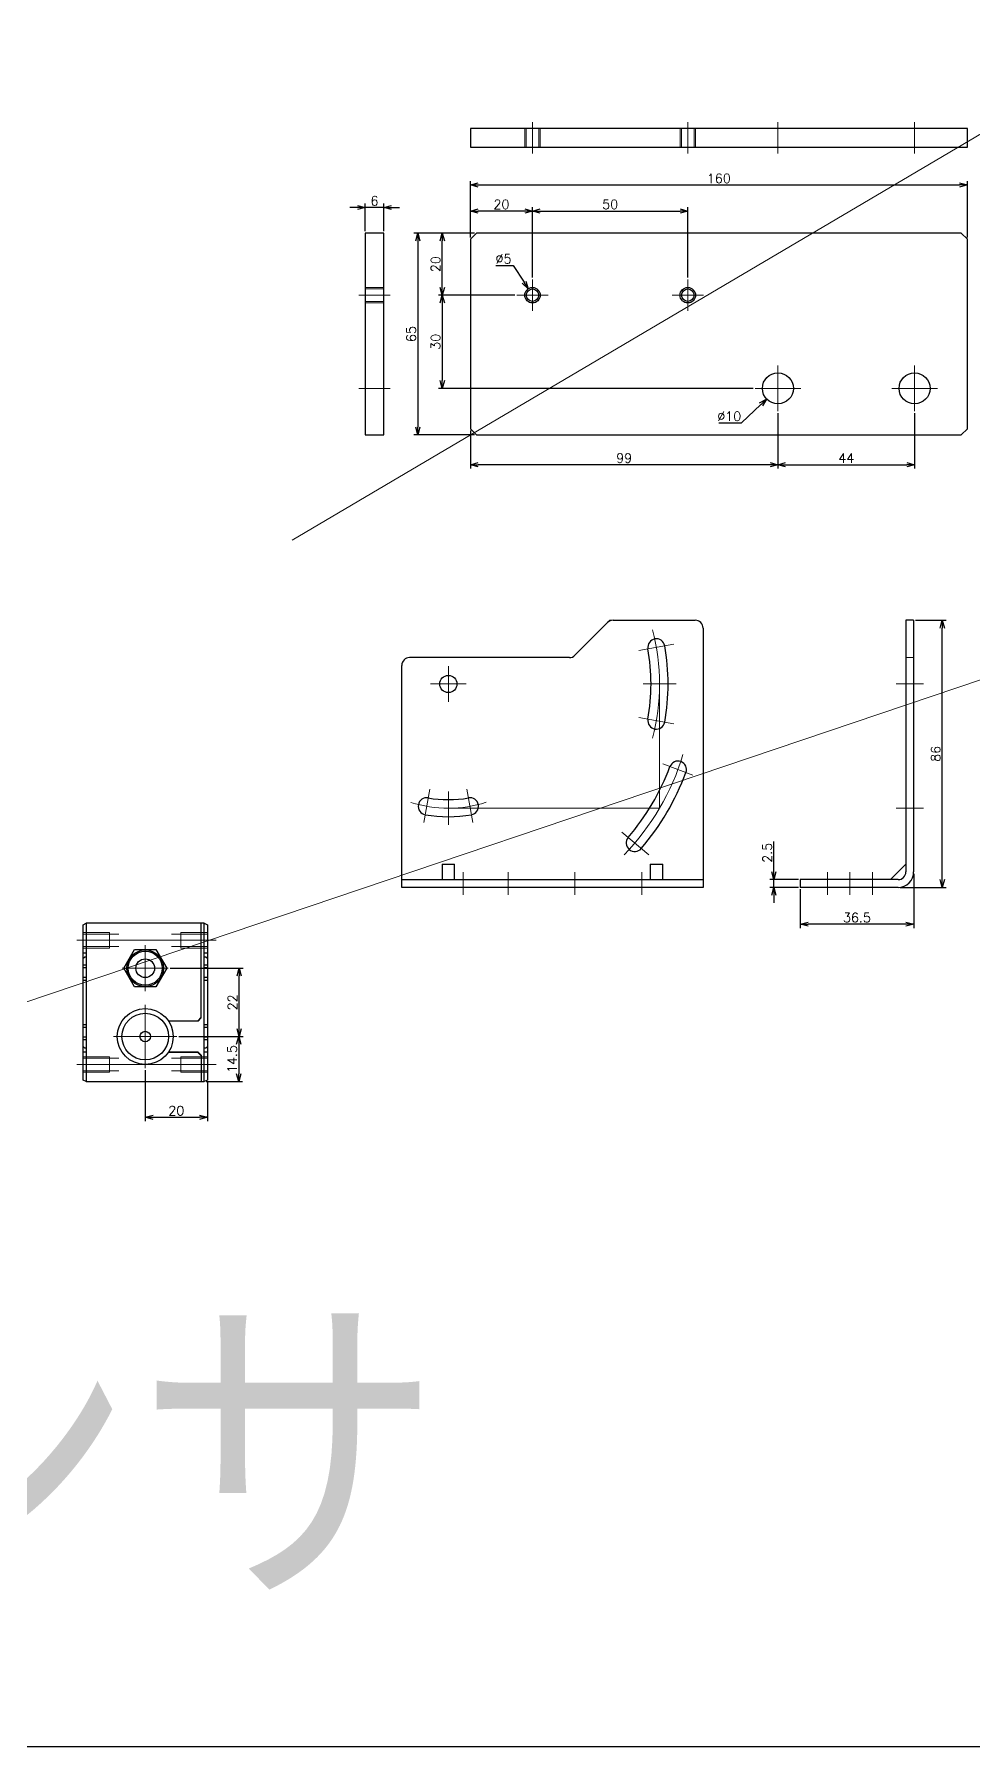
# Model space of a CAD drawing. Header units: millimetres. Extents: x -16130 to 36813, y -8099 to 27484.
# Drawn here: x 7965 to 8267, y -5379 to -4827 of the extents above; entities that cross this region are included whole.
import ezdxf

# ---------------------------------------------------------------- set-up
doc = ezdxf.new("R2010")
doc.units = ezdxf.units.MM
doc.header["$LTSCALE"] = 6
doc.header["$PDMODE"] = 99
doc.header["$PDSIZE"] = 1
doc.linetypes.add('CENTER2', pattern=[28.575, 19.05, -3.175, 3.175, -3.175])
doc.linetypes.add('HIDDEN', pattern=[9.525, 6.35, -3.175])
for name, color, linetype, lineweight in [('01_NORMAL', 7, 'Continuous', 25), ('04_HIDDEN', 2, 'HIDDEN', 13), ('05_CENTER', 4, 'CENTER2', 13), ('08_DIM', 3, 'Continuous', 13)]:
    doc.layers.add(name, color=color, linetype=linetype, lineweight=lineweight)
doc.layers.add('10_DRAFT', color=8, linetype='Continuous', lineweight=0, plot=False)
doc.styles.add('KSS_TXT', font='txt.shx', dxfattribs={"bigfont": 'extfont2.shx'})
doc.dimstyles.new('KSS_DIM', dxfattribs={"dimtxt": 3, "dimasz": 2.5, "dimexe": 1.25, "dimexo": 0.625, "dimtad": 1, "dimdsep": 46, "dimtxsty": 'KSS_TXT', "dimblk": 'OPEN30', "dimcen": 0, "dimazin": 2, "dimtfac": 0.75, "dimtmove": 0, "dimatfit": 3, "dimldrblk": 'OPEN30', "dimfxl": 1, "dimtolj": 1, "dimarcsym": 0})
doc.dimstyles.new('KSS_DIM$3', dxfattribs={"dimtxt": 3, "dimasz": 2.5, "dimexe": 1.25, "dimexo": 0.625, "dimtad": 1, "dimtih": 1, "dimtoh": 1, "dimdsep": 46, "dimtxsty": 'KSS_TXT', "dimblk": 'OPEN30', "dimcen": 0, "dimazin": 2, "dimtfac": 0.75, "dimtofl": 0, "dimtmove": 0, "dimatfit": 3, "dimldrblk": 'OPEN30', "dimfxl": 1, "dimtolj": 1, "dimarcsym": 0})

# ---------------------------------------------------------------- blocks, each defined once
blk = doc.blocks.new('_Open30')
at = {"color": 0, "linetype": 'ByBlock', "lineweight": -2}
for p, q in [((-1, 0.27), (0, 0)), ((0, 0), (-1, -0.27)), ((0, 0), (-1, 0))]:
    blk.add_line(p, q, dxfattribs=at)
blk = doc.blocks.new('*D2938')
at = {"layer": '08_DIM', "color": 0, "lineweight": -2, "transparency": 16777216}
for p, q in [((8247.66, -5097.53), (8247.66, -5115.01)), ((8211.16, -5102.53), (8211.16, -5115.01)), ((8245.16, -5113.76), (8213.66, -5113.76))]:
    blk.add_line(p, q, dxfattribs=at)
at = {"layer": 'Defpoints', "color": 0, "transparency": 16777216}
for p in [(8247.66, -5096.9), (8211.16, -5101.9), (8211.16, -5113.76)]:
    blk.add_point(p, dxfattribs=at)
at = {"layer": '08_DIM', "color": 0, "lineweight": -2, "transparency": 16777216, "xscale": 2.5, "yscale": 2.5, "zscale": 2.5, "rotation": 180}
blk.add_blockref('_Open30', (8211.16, -5113.76), dxfattribs=at)
at = {"layer": '08_DIM', "color": 0, "lineweight": -2, "transparency": 16777216, "xscale": 2.5, "yscale": 2.5, "zscale": 2.5}
blk.add_blockref('_Open30', (8247.66, -5113.76), dxfattribs=at)
at = {"layer": '08_DIM', "color": 0, "transparency": 16777216, "insert": (8229.41, -5111.64), "char_height": 3, "attachment_point": 5, "style": 'KSS_TXT'}
blk.add_mtext('\\A1;36.5', dxfattribs=at)
blk = doc.blocks.new('*D2939')
at = {"layer": '08_DIM', "color": 0, "lineweight": -2, "transparency": 16777216}
for p, q in [((8248.28, -5015.9), (8258.12, -5015.9)), ((8256.87, -5099.4), (8256.87, -5018.4)), ((8243.28, -5101.9), (8258.12, -5101.9))]:
    blk.add_line(p, q, dxfattribs=at)
at = {"layer": 'Defpoints', "color": 0, "transparency": 16777216}
for p in [(8247.66, -5015.9), (8256.87, -5015.9), (8242.66, -5101.9)]:
    blk.add_point(p, dxfattribs=at)
at = {"layer": '08_DIM', "color": 0, "lineweight": -2, "transparency": 16777216, "xscale": 2.5, "yscale": 2.5, "zscale": 2.5}
for p, rotation in [((8256.87, -5015.9), 90), ((8256.87, -5101.9), 270)]:
    blk.add_blockref('_Open30', p, dxfattribs=dict(at, rotation=rotation))
at = {"layer": '08_DIM', "color": 0, "transparency": 16777216, "insert": (8254.74, -5058.9), "char_height": 3, "attachment_point": 5, "rotation": 90, "style": 'KSS_TXT'}
blk.add_mtext('\\A1;86', dxfattribs=at)
blk = doc.blocks.new('*D2940')
at = {"layer": '08_DIM', "color": 0, "lineweight": -2, "transparency": 16777216}
for p, q in [((8202.64, -5096.9), (8202.64, -5087.15)), ((8210.53, -5099.4), (8201.39, -5099.4)), ((8202.64, -5101.9), (8202.64, -5099.4)), ((8210.53, -5101.9), (8201.39, -5101.9)), ((8202.64, -5104.4), (8202.64, -5106.9))]:
    blk.add_line(p, q, dxfattribs=at)
at = {"layer": 'Defpoints', "color": 0, "transparency": 16777216}
for p in [(8202.64, -5099.4), (8211.16, -5099.4), (8211.16, -5101.9)]:
    blk.add_point(p, dxfattribs=at)
at = {"layer": '08_DIM', "color": 0, "lineweight": -2, "transparency": 16777216, "xscale": 2.5, "yscale": 2.5, "zscale": 2.5}
for p, rotation in [((8202.64, -5099.4), 270), ((8202.64, -5101.9), 90)]:
    blk.add_blockref('_Open30', p, dxfattribs=dict(at, rotation=rotation))
at = {"layer": '08_DIM', "color": 0, "transparency": 16777216, "insert": (8200.51, -5090.78), "char_height": 3, "attachment_point": 5, "rotation": 90, "style": 'KSS_TXT'}
blk.add_mtext('\\A1;2.5', dxfattribs=at)
blk = doc.blocks.new('*D2964')
at = {"layer": '08_DIM', "color": 0, "lineweight": -2, "transparency": 16777216}
for p, q in [((8000.26, -5160.77), (8000.26, -5177.2)), ((8020.26, -5164.57), (8020.26, -5177.2)), ((8002.76, -5175.95), (8017.76, -5175.95))]:
    blk.add_line(p, q, dxfattribs=at)
at = {"layer": 'Defpoints', "color": 0, "transparency": 16777216}
for p in [(8000.26, -5160.14), (8020.26, -5163.94), (8020.26, -5175.95)]:
    blk.add_point(p, dxfattribs=at)
at = {"layer": '08_DIM', "color": 0, "lineweight": -2, "transparency": 16777216, "xscale": 2.5, "yscale": 2.5, "zscale": 2.5, "rotation": 180}
blk.add_blockref('_Open30', (8000.26, -5175.95), dxfattribs=at)
at = {"layer": '08_DIM', "color": 0, "lineweight": -2, "transparency": 16777216, "xscale": 2.5, "yscale": 2.5, "zscale": 2.5}
blk.add_blockref('_Open30', (8020.26, -5175.95), dxfattribs=at)
at = {"layer": '08_DIM', "color": 0, "transparency": 16777216, "insert": (8010.26, -5173.83), "char_height": 3, "attachment_point": 5, "style": 'KSS_TXT'}
blk.add_mtext('\\A1;20', dxfattribs=at)
blk = doc.blocks.new('*D2965')
at = {"layer": '08_DIM', "color": 0, "lineweight": -2, "transparency": 16777216}
for p, q in [((8011.09, -5149.94), (8031.62, -5149.94)), ((8030.37, -5152.44), (8030.37, -5161.94)), ((8019.89, -5164.44), (8031.62, -5164.44))]:
    blk.add_line(p, q, dxfattribs=at)
at = {"layer": 'Defpoints', "color": 0, "transparency": 16777216}
for p in [(8010.46, -5149.94), (8019.26, -5164.44), (8030.37, -5164.44)]:
    blk.add_point(p, dxfattribs=at)
at = {"layer": '08_DIM', "color": 0, "lineweight": -2, "transparency": 16777216, "xscale": 2.5, "yscale": 2.5, "zscale": 2.5}
for p, rotation in [((8030.37, -5149.94), 90), ((8030.37, -5164.44), 270)]:
    blk.add_blockref('_Open30', p, dxfattribs=dict(at, rotation=rotation))
at = {"layer": '08_DIM', "color": 0, "transparency": 16777216, "insert": (8028.24, -5157.19), "char_height": 3, "attachment_point": 5, "rotation": 90, "style": 'KSS_TXT'}
blk.add_mtext('\\A1;14.5', dxfattribs=at)
blk = doc.blocks.new('*D2966')
at = {"layer": '08_DIM', "color": 0, "lineweight": -2, "transparency": 16777216}
for p, q in [((8008.29, -5127.94), (8031.74, -5127.94)), ((8030.49, -5147.44), (8030.49, -5130.44)), ((8011.09, -5149.94), (8031.74, -5149.94))]:
    blk.add_line(p, q, dxfattribs=at)
at = {"layer": 'Defpoints', "color": 0, "transparency": 16777216}
for p in [(8007.66, -5127.94), (8030.49, -5127.94), (8010.46, -5149.94)]:
    blk.add_point(p, dxfattribs=at)
at = {"layer": '08_DIM', "color": 0, "lineweight": -2, "transparency": 16777216, "xscale": 2.5, "yscale": 2.5, "zscale": 2.5}
for p, rotation in [((8030.49, -5127.94), 90), ((8030.49, -5149.94), 270)]:
    blk.add_blockref('_Open30', p, dxfattribs=dict(at, rotation=rotation))
at = {"layer": '08_DIM', "color": 0, "transparency": 16777216, "insert": (8028.37, -5138.94), "char_height": 3, "attachment_point": 5, "rotation": 90, "style": 'KSS_TXT'}
blk.add_mtext('\\A1;22', dxfattribs=at)
blk = doc.blocks.new('FT-S1d_1_1')
at = {"color": 0}
for p, q in [((-40, 5), (-39, 5.5)), ((-40, 5), (-39, 5.5)), ((-40, -45), (-40, 5)), ((-40, -45), (-40, 5)), ((-39, 5.5), (-39, -45.5)), ((-1, 5.5), (-39, 5.5)), ((-39, 5.5), (-39, -45.5)), ((-1, 5.5), (-39, 5.5)), ((-2, -25), (-2, 5.5)), ((-2, -25), (-2, 5.5)), ((-1, 5.5), (0, 5)), ((-1, -45.5), (-1, 5.5)), ((-1, 5.5), (0, 5)), ((-1, -45.5), (-1, 5.5)), ((0, 5), (0, -45)), ((0, 5), (0, -45)), ((-40, -4), (-39, -4)), ((-40, -4), (-39, -4)), ((-40, -5.8), (-39.6, -5.4)), ((-40, -5.8), (-39.6, -5.4)), ((-39, -5.4), (-39.6, -5.4)), ((-39, -5.4), (-39.6, -5.4)), ((-26.93, -9), (-23.46, -3)), ((-26.93, -9), (-23.46, -3)), ((-23.46, -3), (-16.54, -3)), ((-23.46, -3), (-16.54, -3)), ((-16.54, -3), (-13.07, -9)), ((-16.54, -3), (-13.07, -9)), ((-1, -4), (0, -4)), ((-1, -4), (0, -4)), ((-0.4, -5.4), (-1, -5.4)), ((-0.4, -5.4), (-1, -5.4)), ((-0.4, -5.4), (0, -5.8)), ((-0.4, -5.4), (0, -5.8)), ((-40, -7.9), (-39, -7.9)), ((-40, -7.9), (-39, -7.9)), ((-39, -8.9), (-40, -8.9)), ((-39, -8.9), (-40, -8.9)), ((-23.46, -15), (-26.93, -9)), ((-23.46, -15), (-26.93, -9)), ((-13.07, -9), (-16.54, -15)), ((-13.07, -9), (-16.54, -15)), ((-1, -7.9), (0, -7.9)), ((-1, -7.9), (0, -7.9)), ((0, -8.9), (-1, -8.9)), ((0, -8.9), (-1, -8.9)), ((-40, -11.9), (-39, -11.9)), ((-40, -11.9), (-39, -11.9)), ((-39, -12.9), (-40, -12.9)), ((-39, -12.9), (-40, -12.9)), ((-16.54, -15), (-23.46, -15)), ((-16.54, -15), (-23.46, -15)), ((-1, -11.9), (0, -11.9)), ((-1, -11.9), (0, -11.9)), ((0, -12.9), (-1, -12.9)), ((0, -12.9), (-1, -12.9)), ((-40, -27.1), (-39, -27.1)), ((-40, -27.1), (-39, -27.1)), ((-12.58, -25.9), (-3.1, -25.9)), ((-12.58, -25.9), (-3.1, -25.9)), ((-3, -26), (-12.52, -26)), ((-3, -26), (-12.52, -26)), ((-2, -24.8), (-3.1, -25.9)), ((-2, -24.8), (-3.1, -25.9)), ((-3, -26), (-2, -25)), ((-3, -26), (-2, -25)), ((-1, -27.1), (0, -27.1)), ((-1, -27.1), (0, -27.1)), ((-39, -28.1), (-40, -28.1)), ((-39, -28.1), (-40, -28.1)), ((-40, -31.1), (-39, -31.1)), ((-40, -31.1), (-39, -31.1)), ((-39, -32.1), (-40, -32.1)), ((-39, -32.1), (-40, -32.1)), ((0, -28.1), (-1, -28.1)), ((0, -28.1), (-1, -28.1)), ((-1, -31.1), (0, -31.1)), ((-1, -31.1), (0, -31.1)), ((0, -32.1), (-1, -32.1)), ((0, -32.1), (-1, -32.1)), ((-39.6, -34.6), (-40, -34.2)), ((-39.6, -34.6), (-40, -34.2)), ((-39, -36), (-40, -36)), ((-39, -36), (-40, -36)), ((-39.6, -34.6), (-39, -34.6)), ((-39.6, -34.6), (-39, -34.6)), ((-3.1, -36.1), (-12.58, -36.1)), ((-3.1, -36.1), (-12.58, -36.1)), ((-3, -36), (-12.52, -36)), ((-3, -36), (-12.52, -36)), ((-3.1, -36.1), (-2, -37.2)), ((-3.1, -36.1), (-2, -37.2)), ((-2, -37), (-3, -36)), ((-2, -37), (-3, -36)), ((-2, -37), (-2, -45.5)), ((-2, -37), (-2, -45.5)), ((-1, -34.6), (-0.4, -34.6)), ((-1, -34.6), (-0.4, -34.6)), ((0, -36), (-1, -36)), ((0, -36), (-1, -36)), ((0, -34.2), (-0.4, -34.6)), ((0, -34.2), (-0.4, -34.6)), ((-39, -45.5), (-40, -45)), ((-39, -45.5), (-40, -45)), ((-39, -45.5), (-1, -45.5)), ((-39, -45.5), (-1, -45.5)), ((0, -45), (-1, -45.5)), ((0, -45), (-1, -45.5))]:
    blk.add_line(p, q, dxfattribs=at)
for centre, radius in [((-20, -9), 5.9), ((-20, -9), 5.9), ((-20, -9), 5.5), ((-20, -9), 5.5), ((-20, -9), 3), ((-20, -9), 3), ((-20, -31), 9), ((-20, -31), 9), ((-20, -31), 7.5), ((-20, -31), 7.5), ((-20, -31), 1.7), ((-20, -31), 1.7)]:
    blk.add_circle(centre, radius, dxfattribs=at)
at = {"layer": '04_HIDDEN', "color": 0}
for p, q in [((-40, 2.5), (-31.5, 2.5)), ((-40, 2), (-28.5, 2)), ((-31.5, 2.5), (-31.5, -2.5)), ((0, 2), (-11.5, 2)), ((-8.5, 2.5), (-8.5, -2.5)), ((0, 2.5), (-8.5, 2.5)), ((-40, -2), (-28.5, -2)), ((-40, -2.5), (-31.5, -2.5)), ((0, -2), (-11.5, -2)), ((0, -2.5), (-8.5, -2.5)), ((-40, -37.5), (-31.5, -37.5)), ((-40, -38), (-28.5, -38)), ((-31.5, -42.5), (-31.5, -37.5)), ((0, -38), (-11.5, -38)), ((0, -37.5), (-8.5, -37.5)), ((-8.5, -42.5), (-8.5, -37.5)), ((-40, -42), (-28.5, -42)), ((-40, -42.5), (-31.5, -42.5)), ((0, -42), (-11.5, -42)), ((0, -42.5), (-8.5, -42.5))]:
    blk.add_line(p, q, dxfattribs=at)
at = {"layer": '05_CENTER', "color": 0}
for p, q in [((-42.05, 0), (2.44, 0)), ((2.81, 0), (-6.32, 0)), ((2.71, 0), (-6.22, 0)), ((-20, -1.6), (-20, -16.4)), ((-12.6, -9), (-27.4, -9)), ((-20, -20.8), (-20, -41.2)), ((-30.2, -31), (-9.8, -31)), ((-42.05, -40), (2.44, -40)), ((2.81, -40), (-6.32, -40)), ((2.71, -40), (-6.22, -40))]:
    blk.add_line(p, q, dxfattribs=at)
blk = doc.blocks.new('FT-S1g_1_1')
at = {"color": 0}
for p, q in [((-2.5, 20.5), (-2.5, -58)), ((0, 20.5), (-2.5, 20.5)), ((-2.5, 20.5), (-2.5, -58)), ((0, 20.5), (0, -60.5)), ((-7.5, -63), (-2.5, -58)), ((-2.5, -58), (-2.5, -60.5)), ((-2.5, -58), (-2.5, -60.5)), ((-36.5, -63), (-36.5, -65.5)), ((-36.5, -63), (-36.5, -65.5)), ((-7.5, -63), (-36.5, -63)), ((-5, -65.5), (-36.5, -65.5)), ((-5, -63), (-7.5, -63)), ((-5, -63), (-7.5, -63))]:
    blk.add_line(p, q, dxfattribs=at)
for radius in [5, 2.5]:
    blk.add_arc((-5, -60.5), radius, 270, 0, dxfattribs=at)
at = {"layer": '04_HIDDEN', "color": 0}
blk.add_line((0, 8.5, 0), (-2.5, 8.5, 0), dxfattribs=at)
at = {"layer": '05_CENTER', "color": 0}
for p, q in [((-5.61, 0), (3.14, 0)), ((-5.61, -40), (3.14, -40)), ((-27.75, -60.62, 0), (-27.75, -67.95, 0)), ((-20.5, -60.62), (-20.5, -67.95)), ((-13.25, -60.62, 0), (-13.25, -67.95, 0))]:
    blk.add_line(p, q, dxfattribs=at)
blk = doc.blocks.new('M5tz_1_1_1')
at = {"color": 0}
for radius in [2.5, 2.5, 2]:
    blk.add_circle((0, 0), radius, dxfattribs=at)
blk.add_circle((0, 0), 2)
at = {"layer": '05_CENTER'}
for p, q in [((5.06, 0), (-5.06, 0)), ((0, -5.06), (0, 5.06))]:
    blk.add_line(p, q, dxfattribs=at)
blk = doc.blocks.new('A$C68097B02_1_1')
at = {"color": 0}
blk.add_lwpolyline([(-18, -45), (138, -45), (140, -43), (140, 18), (138, 20), (-18, 20), (-20, 18), (-20, -43)], close=True, dxfattribs=at)
for centre in [(79, -30), (123, -30)]:
    blk.add_circle(centre, 5, dxfattribs=at)
at = {"layer": '05_CENTER'}
for p, q in [((79, -37.34), (79, -22.66)), ((123, -37.34), (123, -22.66)), ((86.34, -30), (71.66, -30)), ((130.34, -30), (115.66, -30))]:
    blk.add_line(p, q, dxfattribs=at)
for p in [(0, 0), (50, 0, 0)]:
    blk.add_blockref('M5tz_1_1_1', p)
blk = doc.blocks.new('A$C6808B87E_1_1')
at = {"color": 0}
blk.add_lwpolyline([(-20, -6), (140, -6), (140, 0), (-20, 0)], close=True, dxfattribs=at)
at = {"layer": '04_HIDDEN'}
for p, q in [((-2.5, 0), (-2.5, -6)), ((-2, 0), (-2, -6)), ((2, 0), (2, -6)), ((2.5, 0), (2.5, -6)), ((47.5, 0), (47.5, -6)), ((48, 0), (48, -6)), ((52, 0), (52, -6)), ((52.5, 0), (52.5, -6))]:
    blk.add_line(p, q, dxfattribs=at)
at = {"layer": '05_CENTER'}
for p, q in [((0, 2.05), (0, -8.05)), ((50, 2.05), (50, -8.05)), ((79, 2.05), (79, -8.05)), ((123, 2.05), (123, -8.05))]:
    blk.add_line(p, q, dxfattribs=at)
blk = doc.blocks.new('A$C68097B15_1_1')
at = {"color": 0}
blk.add_blockref('A$C6808B87E_1_1', (0, 0), dxfattribs=at)
blk = doc.blocks.new('A$C68097B22_1_1')
at = {"color": 0}
blk.add_lwpolyline([(-45, -6), (20, -6), (20, 0), (-45, 0)], close=True, dxfattribs=at)
at = {"layer": '04_HIDDEN'}
for p, q in [((-2.5, 0), (-2.5, -6)), ((-2, 0), (-2, -6)), ((2, 0), (2, -6)), ((2.5, 0), (2.5, -6))]:
    blk.add_line(p, q, dxfattribs=at)
at = {"layer": '05_CENTER'}
for p, q in [((-30, 2.05), (-30, -8.05)), ((0, 2.05), (0, -8.05))]:
    blk.add_line(p, q, dxfattribs=at)
blk = doc.blocks.new('*D2985')
at = {"layer": '08_DIM', "color": 0, "lineweight": -2, "transparency": 16777216}
for p, q in [((8104.94, -4892.57), (8104.94, -4882.85)), ((8122.44, -4884.1), (8107.44, -4884.1)), ((8124.94, -4905.51), (8124.94, -4882.85))]:
    blk.add_line(p, q, dxfattribs=at)
at = {"layer": 'Defpoints', "color": 0, "transparency": 16777216}
for p in [(8104.94, -4884.1), (8104.94, -4893.2), (8124.94, -4906.14)]:
    blk.add_point(p, dxfattribs=at)
at = {"layer": '08_DIM', "color": 0, "lineweight": -2, "transparency": 16777216, "xscale": 2.5, "yscale": 2.5, "zscale": 2.5, "rotation": 180}
blk.add_blockref('_Open30', (8104.94, -4884.1), dxfattribs=at)
at = {"layer": '08_DIM', "color": 0, "lineweight": -2, "transparency": 16777216, "xscale": 2.5, "yscale": 2.5, "zscale": 2.5}
blk.add_blockref('_Open30', (8124.94, -4884.1), dxfattribs=at)
at = {"layer": '08_DIM', "color": 0, "transparency": 16777216, "insert": (8114.94, -4881.97), "char_height": 3, "attachment_point": 5, "style": 'KSS_TXT'}
blk.add_mtext('\\A1;20', dxfattribs=at)
blk = doc.blocks.new('*D2986')
at = {"layer": '08_DIM', "color": 0, "lineweight": -2, "transparency": 16777216}
for p, q in [((8124.94, -4905.51), (8124.94, -4882.85)), ((8127.44, -4884.1), (8172.44, -4884.1)), ((8174.94, -4905.51), (8174.94, -4882.85))]:
    blk.add_line(p, q, dxfattribs=at)
at = {"layer": 'Defpoints', "color": 0, "transparency": 16777216}
for p in [(8174.94, -4884.1), (8124.94, -4906.14), (8174.94, -4906.14)]:
    blk.add_point(p, dxfattribs=at)
at = {"layer": '08_DIM', "color": 0, "lineweight": -2, "transparency": 16777216, "xscale": 2.5, "yscale": 2.5, "zscale": 2.5, "rotation": 180}
blk.add_blockref('_Open30', (8124.94, -4884.1), dxfattribs=at)
at = {"layer": '08_DIM', "color": 0, "lineweight": -2, "transparency": 16777216, "xscale": 2.5, "yscale": 2.5, "zscale": 2.5}
blk.add_blockref('_Open30', (8174.94, -4884.1), dxfattribs=at)
at = {"layer": '08_DIM', "color": 0, "transparency": 16777216, "insert": (8149.94, -4881.97), "char_height": 3, "attachment_point": 5, "style": 'KSS_TXT'}
blk.add_mtext('\\A1;50', dxfattribs=at)
blk = doc.blocks.new('*D2987')
at = {"layer": '08_DIM', "color": 0, "lineweight": -2, "transparency": 16777216}
for p, q in [((8104.94, -4892.57), (8104.94, -4874.44)), ((8264.94, -4892.57), (8264.94, -4874.44)), ((8107.44, -4875.69), (8262.44, -4875.69))]:
    blk.add_line(p, q, dxfattribs=at)
at = {"layer": 'Defpoints', "color": 0, "transparency": 16777216}
for p in [(8264.94, -4875.69), (8104.94, -4893.2), (8264.94, -4893.2)]:
    blk.add_point(p, dxfattribs=at)
at = {"layer": '08_DIM', "color": 0, "lineweight": -2, "transparency": 16777216, "xscale": 2.5, "yscale": 2.5, "zscale": 2.5, "rotation": 180}
blk.add_blockref('_Open30', (8104.94, -4875.69), dxfattribs=at)
at = {"layer": '08_DIM', "color": 0, "lineweight": -2, "transparency": 16777216, "xscale": 2.5, "yscale": 2.5, "zscale": 2.5}
blk.add_blockref('_Open30', (8264.94, -4875.69), dxfattribs=at)
at = {"layer": '08_DIM', "color": 0, "transparency": 16777216, "insert": (8184.94, -4873.57), "char_height": 3, "attachment_point": 5, "style": 'KSS_TXT'}
blk.add_mtext('\\A1;160', dxfattribs=at)
blk = doc.blocks.new('*D2988')
at = {"layer": '08_DIM', "color": 0, "lineweight": -2, "transparency": 16777216}
for p, q in [((8106.32, -4891.2), (8094.63, -4891.2)), ((8095.88, -4908.7), (8095.88, -4893.7)), ((8119.26, -4911.2), (8094.63, -4911.2))]:
    blk.add_line(p, q, dxfattribs=at)
at = {"layer": 'Defpoints', "color": 0, "transparency": 16777216}
for p in [(8095.88, -4891.2), (8106.94, -4891.2), (8119.88, -4911.2)]:
    blk.add_point(p, dxfattribs=at)
at = {"layer": '08_DIM', "color": 0, "lineweight": -2, "transparency": 16777216, "xscale": 2.5, "yscale": 2.5, "zscale": 2.5}
for p, rotation in [((8095.88, -4891.2), 90), ((8095.88, -4911.2), 270)]:
    blk.add_blockref('_Open30', p, dxfattribs=dict(at, rotation=rotation))
at = {"layer": '08_DIM', "color": 0, "transparency": 16777216, "insert": (8093.75, -4901.2), "char_height": 3, "attachment_point": 5, "rotation": 90, "style": 'KSS_TXT'}
blk.add_mtext('\\A1;20', dxfattribs=at)
blk = doc.blocks.new('*D2989')
at = {"layer": '08_DIM', "color": 0, "lineweight": -2, "transparency": 16777216}
for p, q in [((8119.26, -4911.2), (8094.63, -4911.2)), ((8095.88, -4913.7), (8095.88, -4938.7)), ((8195.98, -4941.2), (8094.63, -4941.2))]:
    blk.add_line(p, q, dxfattribs=at)
at = {"layer": 'Defpoints', "color": 0, "transparency": 16777216}
for p in [(8119.88, -4911.2), (8095.88, -4941.2), (8196.6, -4941.2)]:
    blk.add_point(p, dxfattribs=at)
at = {"layer": '08_DIM', "color": 0, "lineweight": -2, "transparency": 16777216, "xscale": 2.5, "yscale": 2.5, "zscale": 2.5}
for p, rotation in [((8095.88, -4911.2), 90), ((8095.88, -4941.2), 270)]:
    blk.add_blockref('_Open30', p, dxfattribs=dict(at, rotation=rotation))
at = {"layer": '08_DIM', "color": 0, "transparency": 16777216, "insert": (8093.75, -4926.2), "char_height": 3, "attachment_point": 5, "rotation": 90, "style": 'KSS_TXT'}
blk.add_mtext('\\A1;30', dxfattribs=at)
blk = doc.blocks.new('*D2990')
at = {"layer": '08_DIM', "color": 0, "lineweight": -2, "transparency": 16777216}
for p, q in [((8106.32, -4891.2), (8086.76, -4891.2)), ((8088.01, -4893.7), (8088.01, -4953.7)), ((8106.32, -4956.2), (8086.76, -4956.2))]:
    blk.add_line(p, q, dxfattribs=at)
at = {"layer": 'Defpoints', "color": 0, "transparency": 16777216}
for p in [(8106.94, -4891.2), (8088.01, -4956.2), (8106.94, -4956.2)]:
    blk.add_point(p, dxfattribs=at)
at = {"layer": '08_DIM', "color": 0, "lineweight": -2, "transparency": 16777216, "xscale": 2.5, "yscale": 2.5, "zscale": 2.5}
for p, rotation in [((8088.01, -4891.2), 90), ((8088.01, -4956.2), 270)]:
    blk.add_blockref('_Open30', p, dxfattribs=dict(at, rotation=rotation))
at = {"layer": '08_DIM', "color": 0, "transparency": 16777216, "insert": (8085.88, -4923.7), "char_height": 3, "attachment_point": 5, "rotation": 90, "style": 'KSS_TXT'}
blk.add_mtext('\\A1;65', dxfattribs=at)
blk = doc.blocks.new('*D2991')
at = {"layer": '08_DIM', "color": 0, "lineweight": -2, "transparency": 16777216}
for p, q in [((8203.94, -4949.16), (8203.94, -4967.03)), ((8104.94, -4954.82), (8104.94, -4967.03)), ((8201.44, -4965.78), (8107.44, -4965.78))]:
    blk.add_line(p, q, dxfattribs=at)
at = {"layer": 'Defpoints', "color": 0, "transparency": 16777216}
for p in [(8203.94, -4948.54), (8104.94, -4954.2), (8104.94, -4965.78)]:
    blk.add_point(p, dxfattribs=at)
at = {"layer": '08_DIM', "color": 0, "lineweight": -2, "transparency": 16777216, "xscale": 2.5, "yscale": 2.5, "zscale": 2.5, "rotation": 180}
blk.add_blockref('_Open30', (8104.94, -4965.78), dxfattribs=at)
at = {"layer": '08_DIM', "color": 0, "lineweight": -2, "transparency": 16777216, "xscale": 2.5, "yscale": 2.5, "zscale": 2.5}
blk.add_blockref('_Open30', (8203.94, -4965.78), dxfattribs=at)
at = {"layer": '08_DIM', "color": 0, "transparency": 16777216, "insert": (8154.44, -4963.65), "char_height": 3, "attachment_point": 5, "style": 'KSS_TXT'}
blk.add_mtext('\\A1;99', dxfattribs=at)
blk = doc.blocks.new('*D2992')
at = {"layer": '08_DIM', "color": 0, "lineweight": -2, "transparency": 16777216}
for p, q in [((8203.94, -4949.16), (8203.94, -4967.03)), ((8247.94, -4949.16), (8247.94, -4967.03)), ((8206.44, -4965.78), (8245.44, -4965.78))]:
    blk.add_line(p, q, dxfattribs=at)
at = {"layer": 'Defpoints', "color": 0, "transparency": 16777216}
for p in [(8203.94, -4948.54), (8247.94, -4948.54), (8247.94, -4965.78)]:
    blk.add_point(p, dxfattribs=at)
at = {"layer": '08_DIM', "color": 0, "lineweight": -2, "transparency": 16777216, "xscale": 2.5, "yscale": 2.5, "zscale": 2.5, "rotation": 180}
blk.add_blockref('_Open30', (8203.94, -4965.78), dxfattribs=at)
at = {"layer": '08_DIM', "color": 0, "lineweight": -2, "transparency": 16777216, "xscale": 2.5, "yscale": 2.5, "zscale": 2.5}
blk.add_blockref('_Open30', (8247.94, -4965.78), dxfattribs=at)
at = {"layer": '08_DIM', "color": 0, "transparency": 16777216, "insert": (8225.94, -4963.65), "char_height": 3, "attachment_point": 5, "style": 'KSS_TXT'}
blk.add_mtext('\\A1;44', dxfattribs=at)
blk = doc.blocks.new('*D2993')
at = {"layer": '08_DIM', "color": 0, "lineweight": -2, "transparency": 16777216}
for p, q in [((8068.58, -4882.94), (8066.08, -4882.94)), ((8071.08, -4890.57), (8071.08, -4881.69)), ((8077.08, -4882.94), (8071.08, -4882.94)), ((8077.08, -4890.57), (8077.08, -4881.69)), ((8079.58, -4882.94), (8082.08, -4882.94))]:
    blk.add_line(p, q, dxfattribs=at)
at = {"layer": 'Defpoints', "color": 0, "transparency": 16777216}
for p in [(8071.08, -4882.94), (8071.08, -4891.2), (8077.08, -4891.2)]:
    blk.add_point(p, dxfattribs=at)
at = {"layer": '08_DIM', "color": 0, "lineweight": -2, "transparency": 16777216, "xscale": 2.5, "yscale": 2.5, "zscale": 2.5}
blk.add_blockref('_Open30', (8071.08, -4882.94), dxfattribs=at)
at = {"layer": '08_DIM', "color": 0, "lineweight": -2, "transparency": 16777216, "xscale": 2.5, "yscale": 2.5, "zscale": 2.5, "rotation": 180}
blk.add_blockref('_Open30', (8077.08, -4882.94), dxfattribs=at)
at = {"layer": '08_DIM', "color": 0, "transparency": 16777216, "insert": (8074.08, -4880.81), "char_height": 3, "attachment_point": 5, "style": 'KSS_TXT'}
blk.add_mtext('\\A1;6', dxfattribs=at)
blk = doc.blocks.new('*D2994')
at = {"layer": '08_DIM', "color": 0, "lineweight": -2, "transparency": 16777216}
for p, q in [((8113.11, -4901.61), (8118.73, -4901.61)), ((8118.73, -4901.61), (8122.23, -4907))]:
    blk.add_line(p, q, dxfattribs=at)
at = {"layer": 'Defpoints', "color": 0, "transparency": 16777216}
for p in [(8123.58, -4909.1), (8126.3, -4913.29)]:
    blk.add_point(p, dxfattribs=at)
at = {"layer": '08_DIM', "color": 0, "lineweight": -2, "transparency": 16777216, "xscale": 2.5, "yscale": 2.5, "zscale": 2.5, "rotation": 302.9261754240331}
blk.add_blockref('_Open30', (8123.58, -4909.1), dxfattribs=at)
at = {"layer": '08_DIM', "color": 0, "transparency": 16777216, "insert": (8115.61, -4899.48), "char_height": 3, "attachment_point": 5, "style": 'KSS_TXT'}
blk.add_mtext('\\A1;%%C5', dxfattribs=at)
blk = doc.blocks.new('*D2995')
at = {"layer": '08_DIM', "color": 0, "lineweight": -2, "transparency": 16777216}
for p, q in [((8192.21, -4952.33), (8198.5, -4946.36)), ((8184.96, -4952.33), (8192.21, -4952.33))]:
    blk.add_line(p, q, dxfattribs=at)
at = {"layer": 'Defpoints', "color": 0, "transparency": 16777216}
for p in [(8207.57, -4937.75), (8200.32, -4944.64)]:
    blk.add_point(p, dxfattribs=at)
at = {"layer": '08_DIM', "color": 0, "lineweight": -2, "transparency": 16777216, "xscale": 2.5, "yscale": 2.5, "zscale": 2.5, "rotation": 43.50278246547758}
blk.add_blockref('_Open30', (8200.32, -4944.64), dxfattribs=at)
at = {"layer": '08_DIM', "color": 0, "transparency": 16777216, "insert": (8188.28, -4950.2), "char_height": 3, "attachment_point": 5, "style": 'KSS_TXT'}
blk.add_mtext('\\A1;%%C10', dxfattribs=at)
blk = doc.blocks.new('FT-S1h_1_1')
at = {"color": 0}
for p, q in [((51.27, 19.77), (40.73, 9.23)), ((53.04, 20.5), (79.5, 20.5)), ((82, 18), (82, -65.5)), ((-15, -65.5), (-15, 6)), ((38.96, 8.5), (-12.5, 8.5)), ((-2, -58), (2, -58)), ((-2, -58), (-2, -63)), ((2, -63), (2, -58)), ((65, -58), (69, -58)), ((65, -58), (65, -63)), ((69, -63), (69, -58)), ((-15, -63), (82, -63)), ((82, -65.5), (-15, -65.5))]:
    blk.add_line(p, q, dxfattribs=at)
blk.add_circle((0, 0), 2.75, dxfattribs=at)
for centre, radius, start, end in [((53.04, 18), 2.5, 90, 135), ((79.5, 18), 2.5, 0, 90), ((66.97, 11.81), 2.75, 10, 190), ((0, 0), 65.25, 350, 10), ((0, 0), 70.75, 350, 10), ((-12.5, 6), 2.5, 90, 180), ((38.96, 11), 2.5, 270, 315), ((66.97, -11.81), 2.75, 170, 350), ((0, 0), 76.14, 319.5345, 339.5345), ((73.91, -27.58), 2.75, 339.5345, 159.5345), ((0, 0), 81.64, 319.5345, 339.5345), ((-6.95, -39.39), 2.75, 80, 260), ((0, 0), 37.25, 260, 280), ((6.95, -39.39), 2.75, 280, 100), ((0, 0), 42.75, 260, 280), ((60.02, -51.2), 2.75, 139.5345, 319.5345)]:
    blk.add_arc(centre, radius, start, end, dxfattribs=at)
at = {"layer": '05_CENTER', "color": 0}
for p, q in [((61.3, 10.81), (72.63, 12.81)), ((0, -5.75), (0, 5.75)), ((-5.75, 0), (5.75, 0)), ((62.7, 0), (73.3, 0)), ((61.3, -10.81), (72.63, -12.81)), ((69, -25.75), (78.75, -29.39)), ((69, -25.75), (78.75, -29.39)), ((-5.98, -33.9), (-7.87, -44.64)), ((0, -34.6), (0, -45.4)), ((5.98, -33.9), (7.87, -44.64)), ((55.88, -47.67), (64.53, -55.04)), ((55.88, -47.67), (64.53, -55.04)), ((4.77, -60.62), (4.77, -67.95)), ((19.25, -60.62), (19.25, -67.95)), ((40.75, -60.62), (40.75, -67.95)), ((62.25, -60.62), (62.25, -67.95))]:
    blk.add_line(p, q, dxfattribs=at)
for radius, start, end in [(68, 345.155, 14.845), (78.89, 315.8218, 343.2472), (78.89, 315.8218, 343.2472), (40, 252.4489, 287.6924), (40, 252.4489, 287.6924)]:
    blk.add_arc((0, 0), radius, start, end, dxfattribs=at)
at = {"layer": '10_DRAFT'}
for p, q in [((52, 20.5), (51.27, 19.77)), ((53.04, 20.5), (52, 20.5)), ((40, 8.5), (38.96, 8.5)), ((40.73, 9.23), (40, 8.5)), ((68, 0), (68, -40)), ((68, -40), (0, -40))]:
    blk.add_line(p, q, dxfattribs=at)

msp = doc.modelspace()

# ---------------------------------------------------------------- linework, layer by layer
msp.add_lwpolyline([(7261.6316, -4201.56067), (8547.24267, -4201.56067), (8547.24267, -5378.64944), (7261.6316, -5378.64944)], close=True)
at = {"layer": '08_DIM'}
for p, q in [((8298.23367, -4842.10952), (8047.58027, -4990.12468)), ((8450.55783, -4973.84747), (7765.75725, -5205.07077))]:
    msp.add_line(p, q, dxfattribs=at)

# ---------------------------------------------------------------- block references
at = {"color": 4}
for name, p in [('FT-S1h_1_1', (8097.84868, -5036.40181, 0)), ('FT-S1g_1_1', (8247.65604, -5036.40181, 0)), ('FT-S1d_1_1', (8020.26261, -5118.94319, 0))]:
    msp.add_blockref(name, p, dxfattribs=at)
at = {"layer": '01_NORMAL'}
for name, p in [('A$C68097B15_1_1', (8124.9429, -4857.52287)), ('A$C68097B02_1_1', (8124.9429, -4911.19598))]:
    msp.add_blockref(name, p, dxfattribs=at)
at = {"layer": '01_NORMAL', "rotation": 90}
msp.add_blockref('A$C68097B22_1_1', (8071.07517, -4911.19598), dxfattribs=at)

# ---------------------------------------------------------------- texts
at = {"layer": '08_DIM', "style": 'KSS_TXT'}
msp.add_text('温度センサ', height=90, dxfattribs=at).set_placement((7601.27031, -5331.73514))

# ---------------------------------------------------------------- dimensions: what is measured, and where the dimension line sits
at = {"layer": '08_DIM'}
for base, p1, p2, picture, middle in [((8264.9429, -4875.69433), (8104.9429, -4893.19598), (8264.9429, -4893.19598), '*D2987', (8184.9429, -4873.56933)), ((8071.07517, -4882.93628), (8077.07517, -4891.19599), (8071.07517, -4891.19599), '*D2993', (8074.07517, -4880.81128)), ((8104.9429, -4884.09504), (8124.9429, -4906.13623), (8104.9429, -4893.19598), '*D2985', (8114.9429, -4881.97004)), ((8174.9429, -4884.09504), (8124.9429, -4906.13623), (8174.9429, -4906.13623, 0), '*D2986', (8149.9429, -4881.96795)), ((8104.9429, -4965.77898), (8203.9429, -4948.53704), (8104.9429, -4954.19598), '*D2991', (8154.4429, -4963.65398)), ((8247.9429, -4965.77898), (8203.9429, -4948.53704), (8247.9429, -4948.53704), '*D2992', (8225.9429, -4963.65398)), ((8211.15604, -5113.76267), (8247.65604, -5096.90181, 0), (8211.15604, -5101.90181, 0), '*D2938', (8229.40604, -5111.63558)), ((8020.26261, -5175.95104), (8000.26261, -5160.14319, 0), (8020.26261, -5163.94319, 0), '*D2964', (8010.26261, -5173.82604))]:
    dim = msp.add_linear_dim(base=base, p1=p1, p2=p2, dimstyle='KSS_DIM', dxfattribs=at)
    dim.commit()
    dim.dimension.update_dxf_attribs({"geometry": picture, "text_midpoint": middle})
for base, p1, p2, picture, middle in [((8088.0111, -4956.19598), (8106.9429, -4891.19598), (8106.9429, -4956.19598), '*D2990', (8085.88401, -4923.69598)), ((8095.87973, -4891.19598), (8119.88315, -4911.19598), (8106.9429, -4891.19598), '*D2988', (8093.75473, -4901.19598)), ((8095.87973, -4941.19598), (8119.88315, -4911.19598), (8196.60185, -4941.19598), '*D2989', (8093.75473, -4926.19598)), ((8256.86892, -5015.90181), (8242.65604, -5101.90181, 0), (8247.65604, -5015.90181, 0), '*D2939', (8254.74392, -5058.90181)), ((8202.63551, -5099.40181), (8211.15604, -5101.90181, 0), (8211.15604, -5099.40181, 0), '*D2940', (8200.50842, -5090.77681)), ((8030.4919, -5127.94319), (8010.46261, -5149.94319, 0), (8007.66261, -5127.94319, 0), '*D2966', (8028.3669, -5138.94319)), ((8030.3669, -5164.44319), (8010.46261, -5149.94319, 0), (8019.26261, -5164.44319, 0), '*D2965', (8028.23982, -5157.19319))]:
    dim = msp.add_linear_dim(base=base, p1=p1, p2=p2, angle=90, dimstyle='KSS_DIM', dxfattribs=at)
    dim.commit()
    dim.dimension.update_dxf_attribs({"geometry": picture, "text_midpoint": middle})
for p1, p2, picture, middle in [((8126.3018, -4913.29441), (8123.58401, -4909.09756), '*D2994', (8115.60981, -4901.60934)), ((8207.56961, -4937.75404), (8200.3162, -4944.63793), '*D2995', (8188.2764, -4952.32747))]:
    dim = msp.add_diameter_dim_2p(p1=p1, p2=p2, dimstyle='KSS_DIM$3', override={"dimpost": '%%C<>'}, dxfattribs=at)
    dim.commit()
    dim.dimension.update_dxf_attribs({"geometry": picture, "text_midpoint": middle, "dimtype": 163})

doc.saveas('drawing.dxf')
